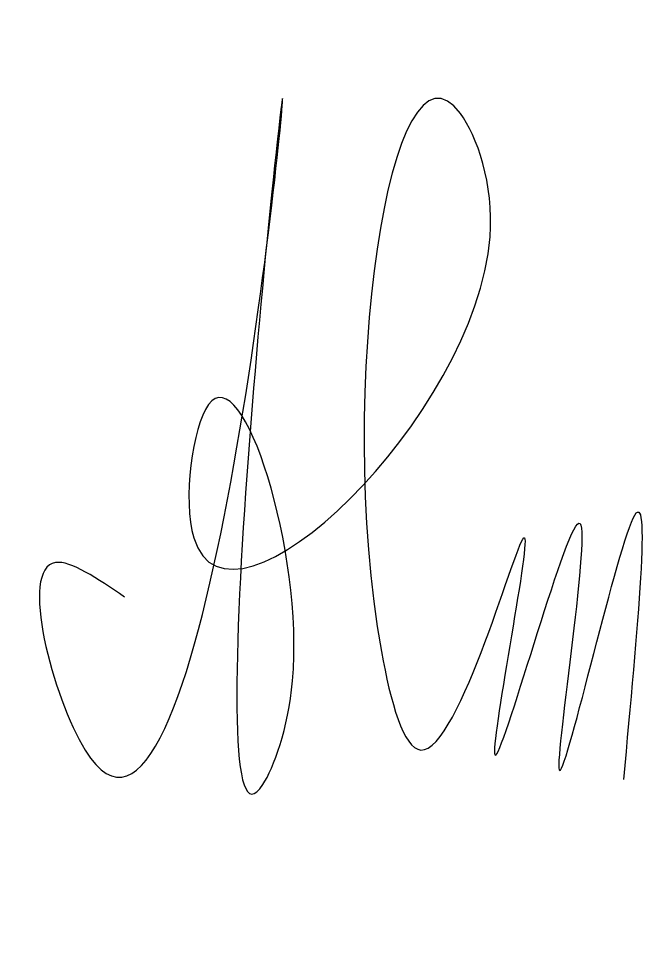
# Model space of a CAD drawing. Header units: millimetres. Extents: x 19.8 to 34.8, y 12.7 to 34.4.
import ezdxf

# ---------------------------------------------------------------- set-up
doc = ezdxf.new("R2010")
doc.units = ezdxf.units.MM

msp = doc.modelspace()

# ---------------------------------------------------------------- linework, layer by layer
at = {"color": 5}
msp.add_spline([(22.322, 20.728), (20.688, 21.544), (21.388, 17.112), (26.057, 32.508), (25.59, 16.296), (26.29, 18.745), (24.306, 25.276), (23.956, 22.127), (30.958, 29.242), (30.258, 32.158), (28.391, 19.445), (29.324, 17.112), (31.775, 22.127), (31.075, 16.996), (33.059, 22.477), (32.592, 16.646), (34.343, 22.594), (34.11, 16.413)], degree=3, dxfattribs=at)

doc.saveas('drawing.dxf')
